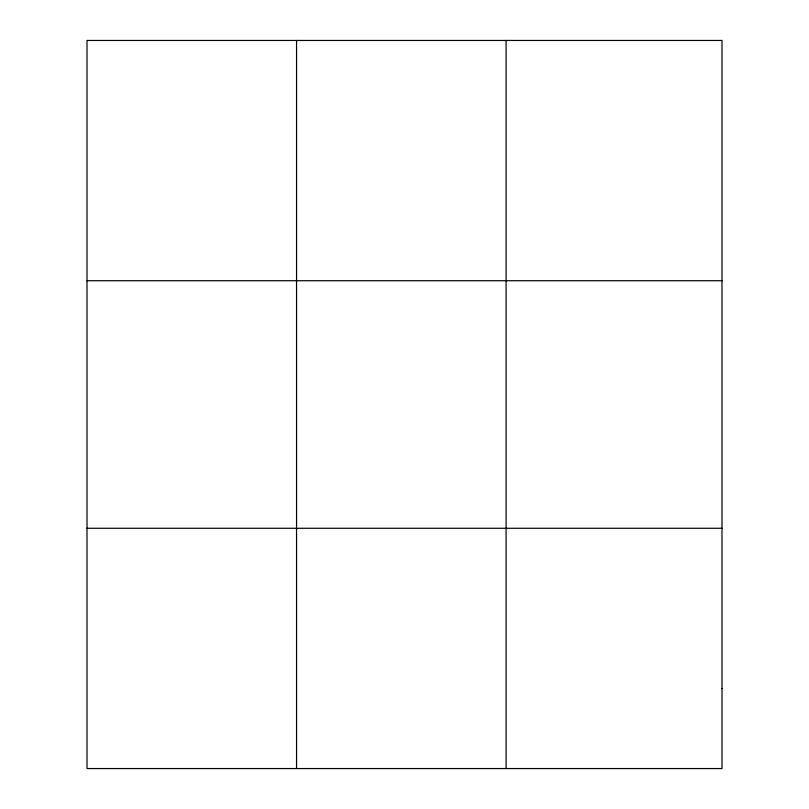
<?xml version="1.0" encoding="UTF-8"?>
<svg xmlns="http://www.w3.org/2000/svg" width="809" height="809" viewBox="0 0 809 809"><rect width="100%" height="100%" fill="white"/><g stroke="black" fill="none" stroke-linecap="round" stroke-linejoin="round"><path stroke-width="1.21" d="M296.549 768.55L296.549 40.45M506.1 768.55L506.1 40.45M87.008 280.723L721.992 280.723M87.008 528.277L721.992 528.277M721.992 688.459L721.992 768.55L87.008 768.55L87.008 40.45L721.992 40.45L721.992 688.459"/></g></svg>
